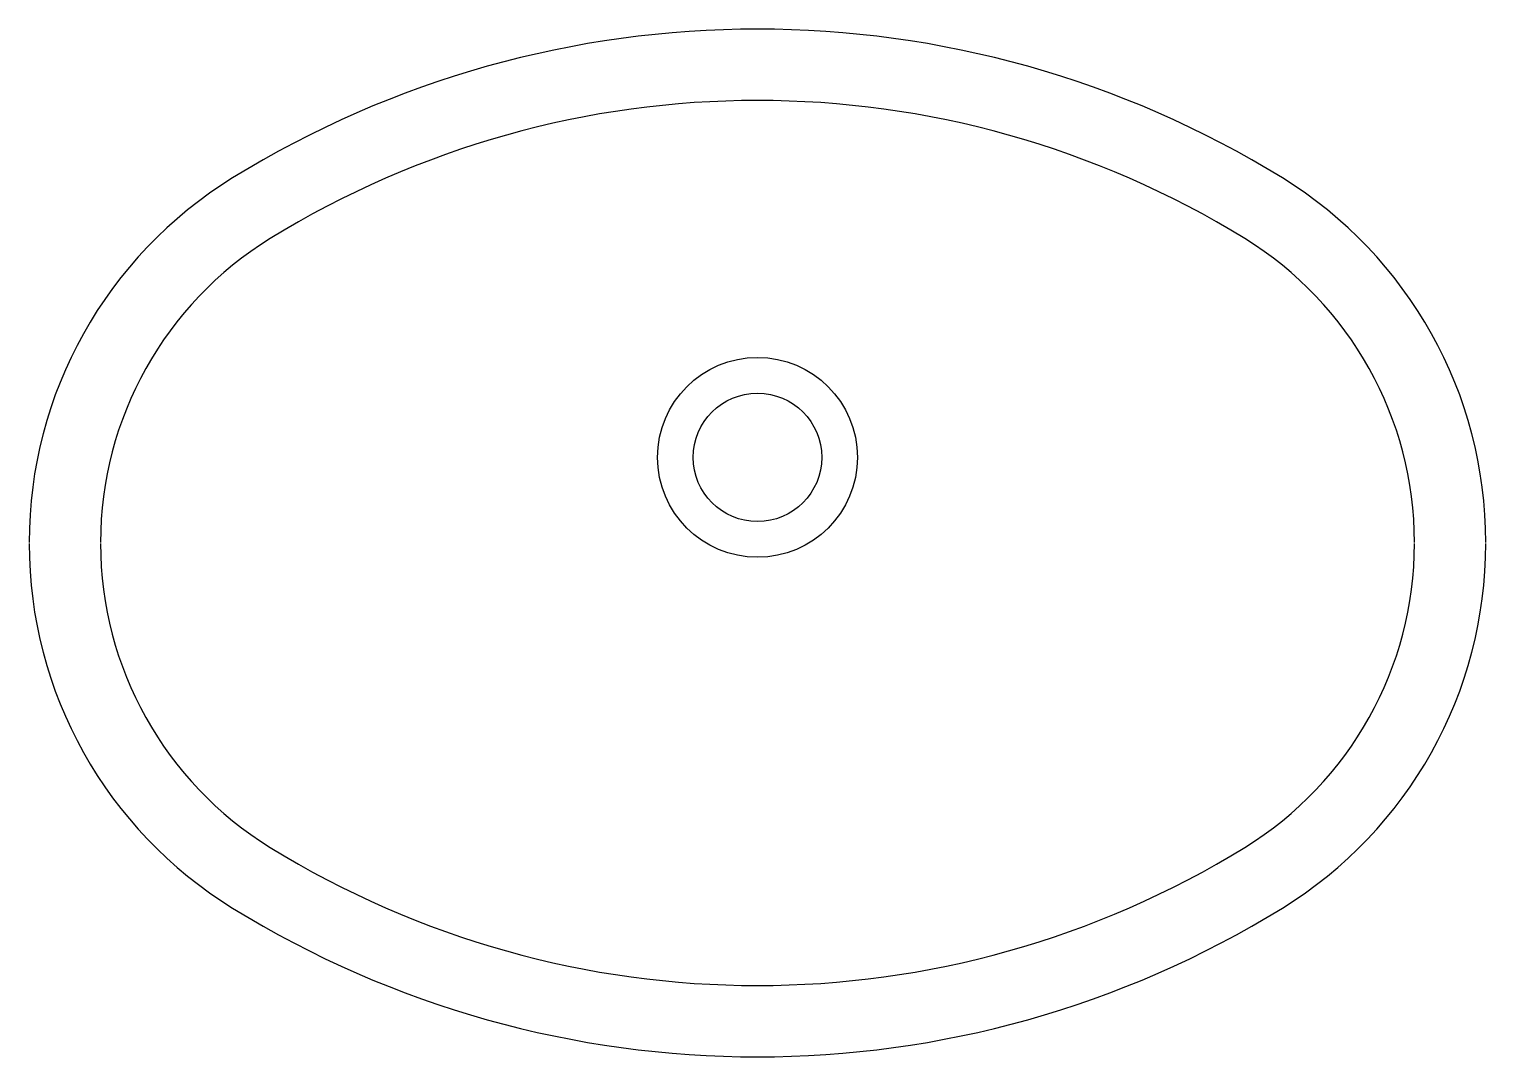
# Model space of a CAD drawing. Extents: x 833 to 1343, y 1791 to 2151.
import ezdxf

# ---------------------------------------------------------------- set-up
doc = ezdxf.new("R2010")
doc.units = 0
doc.header["$LTSCALE"] = 50
doc.layers.add('FINA', color=6, linetype='CONTINUOUS')
doc.layers.add('GROSSA', color=3, linetype='CONTINUOUS')

msp = doc.modelspace()

# ---------------------------------------------------------------- linework, layer by layer
at = {"layer": 'FINA', "color": 0, "linetype": 'CONTINUOUS'}
msp.add_circle((1087.7, 2001.01), 35, dxfattribs=at)
at = {"layer": 'GROSSA', "color": 0}
msp.add_circle((1087.7, 2001.01), 22.5, dxfattribs=at)
at = {"layer": 'GROSSA', "color": 0, "linetype": 'CONTINUOUS'}
for centre, radius, start, end in [((1087.7, 1801.01), 350, 58.3318, 121.6682), ((1087.7, 1801.01), 325, 58.3318, 121.6682), ((982.7, 1971.23), 150, 121.6682, 180), ((1192.7, 1971.23), 150, 0, 58.3318), ((982.7, 1971.23), 125, 121.6682, 180), ((1192.7, 1971.23), 125, 0, 58.3318), ((982.7, 1970.79), 150, 180, 238.3318), ((982.7, 1970.79), 125, 180, 238.3318), ((1192.7, 1970.79), 125, 301.6682, 0), ((1192.7, 1970.79), 150, 301.6682, 0), ((1087.7, 2141.01), 325, 238.3318, 301.6682), ((1087.7, 2141.01), 350, 238.3318, 301.6682)]:
    msp.add_arc(centre, radius, start, end, dxfattribs=at)

doc.saveas('drawing.dxf')
